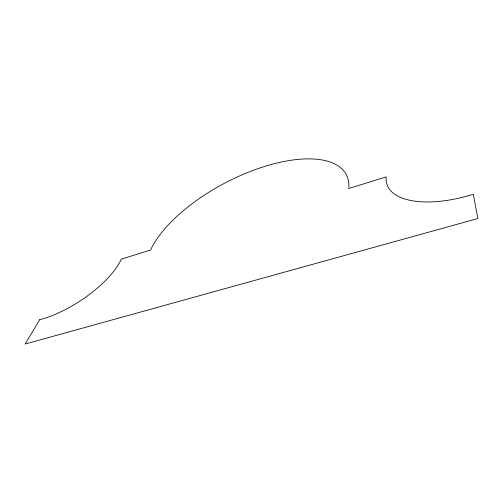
<?xml version="1.0" encoding="UTF-8"?>
<svg xmlns="http://www.w3.org/2000/svg" width="503" height="503" viewBox="0 0 503 503"><rect width="100%" height="100%" fill="white"/><g stroke="black" fill="none" stroke-linecap="round" stroke-linejoin="round"><path stroke-width="0.75" d="M39.718 319.688L25.15 344.046L477.85 218.535L473.285 194.221A82.574 37.103 -18.9 0 1 386.216 176.886L348.812 188.499A111.628 49.2 -27.8 0 0 264.861 166.367A111.628 49.2 -27.8 0 0 150.573 250.041L121.324 259.12A65.824 24.785 -33.4 0 1 39.718 319.688"/></g></svg>
